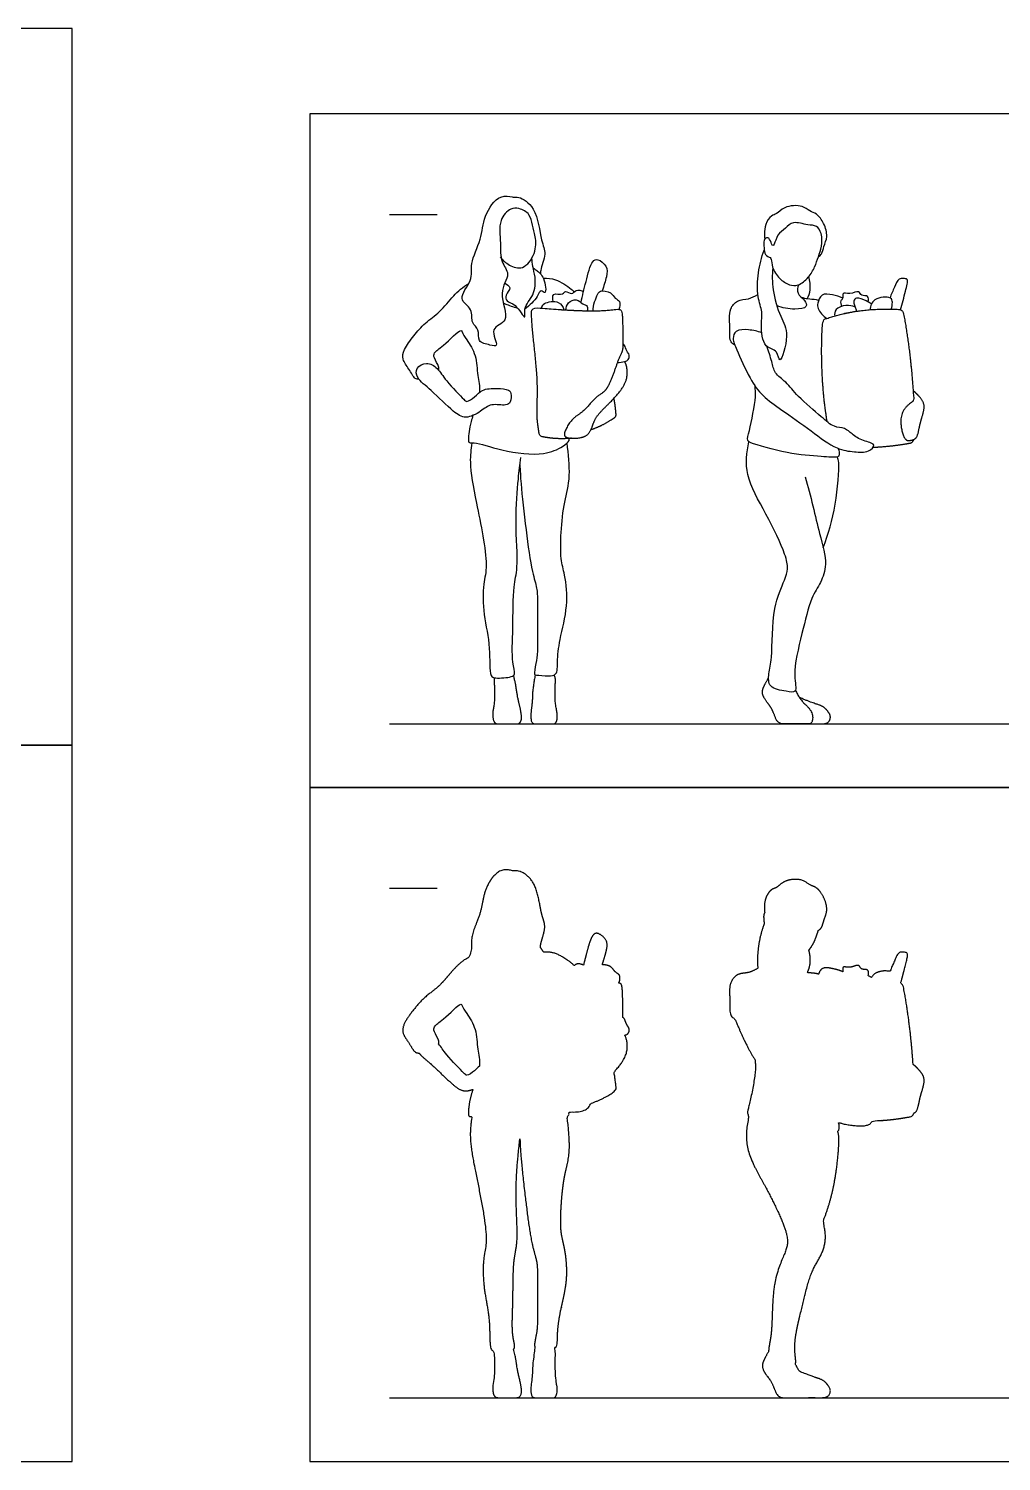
# Model space of a CAD drawing. Header units: millimetres. Extents: x 10.5 to 30.4, y -4.5 to 5.4.
# Drawn here: x 23.641 to 26.747, y 0.799 to 5.371 of the extents above; entities that cross this region are included whole.
import ezdxf

# ---------------------------------------------------------------- set-up
doc = ezdxf.new("R2010")
doc.units = ezdxf.units.MM
for name, color, linetype, true_color in [('AG-DIAGRAM', 7, 'Continuous', 0xfecc66), ('AG-GUIDES', 7, 'Continuous', 0xcccccc), ('AG-OUTLINE', 7, 'Continuous', 0x8000ff), ('AG-PEOPLE', 7, 'Continuous', 0x66ccff), ('X-VPRT', 6, 'Continuous', 0xff00ff)]:
    doc.layers.add(name, color=color, linetype=linetype, true_color=true_color)

msp = doc.modelspace()

# ---------------------------------------------------------------- linework, layer by layer
at = {"layer": 'AG-DIAGRAM'}
for points in [[(24.793, 3.1524), (30.1198, 3.1524)], [(24.793, 1.0024), (30.1198, 1.0024)]]:
    msp.add_lwpolyline(points, dxfattribs=at)
at = {"layer": 'AG-GUIDES'}
for p, q in [((24.793, 4.778), (24.9454, 4.778)), ((24.793, 2.628), (24.9454, 2.628))]:
    msp.add_line(p, q, dxfattribs=at)
at = {"layer": 'AG-OUTLINE'}
for points, weights, knots in [([(24.8877, 2.1021), (24.8836, 2.1025), (24.8728, 2.1023), (24.8555, 2.1365), (24.8318, 2.1651), (24.8391, 2.1995), (24.8706, 2.2422), (24.9064, 2.2832), (24.9562, 2.3165), (24.9943, 2.368), (25.0267, 2.3971), (25.0461, 2.4077), (25.0478, 2.4109), (25.0584, 2.4328), (25.0478, 2.4726), (25.0888, 2.5497), (25.0917, 2.6214), (25.1402, 2.6943), (25.184, 2.6846), (25.1907, 2.6829), (25.2093, 2.686), (25.2653, 2.6502), (25.2747, 2.5456), (25.296, 2.5049), (25.2757, 2.457), (25.2753, 2.4418), (25.2755, 2.4383), (25.2787, 2.4347), (25.2818, 2.4302), (25.2843, 2.4245), (25.2974, 2.4249), (25.3242, 2.4241), (25.3646, 2.3978), (25.3803, 2.384), (25.3834, 2.3813), (25.3852, 2.3829), (25.3924, 2.3895), (25.4055, 2.3861), (25.4126, 2.3828), (25.415, 2.3928), (25.4235, 2.4251), (25.4371, 2.4798), (25.459, 2.488), (25.49, 2.4631), (25.4881, 2.4341), (25.4775, 2.3997), (25.4723, 2.3841), (25.4804, 2.3844), (25.5034, 2.38), (25.5114, 2.3596), (25.5318, 2.3531), (25.5287, 2.3329), (25.5251, 2.3254), (25.5264, 2.3253), (25.5316, 2.3245), (25.5373, 2.3165), (25.5376, 2.2681), (25.5388, 2.2284), (25.5385, 2.216), (25.5403, 2.2144), (25.5446, 2.2113), (25.5494, 2.1915), (25.5605, 2.1812), (25.5568, 2.1633), (25.5489, 2.1605), (25.544, 2.1591), (25.5456, 2.1562), (25.5492, 2.1499), (25.5561, 2.1159), (25.5421, 2.0781), (25.5182, 2.0505), (25.5098, 2.0416), (25.5113, 2.0337), (25.5137, 2.0195), (25.5158, 1.9998), (25.5165, 1.9903), (25.5168, 1.9859), (25.5149, 1.982), (25.5113, 1.9795), (25.4995, 1.9714), (25.4735, 1.956), (25.4496, 1.9462), (25.4365, 1.9418), (25.4348, 1.9381), (25.4271, 1.9242), (25.4079, 1.915), (25.3828, 1.9137), (25.3743, 1.9142), (25.3713, 1.9139), (25.3684, 1.9137), (25.3654, 1.9134), (25.3664, 1.9111), (25.3675, 1.9071), (25.3633, 1.9019), (25.3601, 1.8989), (25.3646, 1.8639), (25.3727, 1.7827), (25.3499, 1.7133), (25.3403, 1.615), (25.3381, 1.5297), (25.3545, 1.4771), (25.365, 1.3766), (25.3361, 1.2759), (25.3285, 1.2041), (25.3295, 1.1736), (25.3251, 1.1626), (25.3202, 1.1594), (25.3189, 1.1588), (25.3222, 1.1522), (25.3235, 1.1453), (25.3225, 1.1309), (25.322, 1.1183), (25.3213, 1.0823), (25.3227, 1.0656), (25.3293, 1.035), (25.3298, 1.0232), (25.3253, 1.0066), (25.322, 1.0024), (25.3131, 1.0024), (25.3041, 1.0024), (25.2774, 1.0024), (25.2669, 1.0024), (25.2519, 1.0024), (25.2473, 1.0063), (25.2439, 1.0219), (25.2442, 1.0352), (25.249, 1.0732), (25.2501, 1.0872), (25.2498, 1.1051), (25.2525, 1.1262), (25.2581, 1.1592), (25.2574, 1.1596), (25.2541, 1.163), (25.2613, 1.2011), (25.2676, 1.2329), (25.2651, 1.3915), (25.2656, 1.4347), (25.2457, 1.4928), (25.2287, 1.6215), (25.2122, 1.7671), (25.2104, 1.8098), (25.2094, 1.8305), (25.2078, 1.8158), (25.2032, 1.7705), (25.1924, 1.6501), (25.206, 1.5021), (25.1866, 1.4409), (25.1887, 1.3085), (25.182, 1.2048), (25.1952, 1.1663), (25.191, 1.1586), (25.1894, 1.1571), (25.1941, 1.1383), (25.1973, 1.1219), (25.201, 1.0941), (25.2034, 1.0814), (25.2094, 1.0587), (25.2118, 1.0471), (25.2153, 1.0238), (25.2148, 1.0154), (25.209, 1.005), (25.2051, 1.0024), (25.1953, 1.0024), (25.1861, 1.0024), (25.1593, 1.0024), (25.1483, 1.0024), (25.1311, 1.0024), (25.1258, 1.0079), (25.1221, 1.0299), (25.1225, 1.0414), (25.1275, 1.0658), (25.1287, 1.0799), (25.1282, 1.1119), (25.1278, 1.1299), (25.1273, 1.15), (25.1228, 1.1509), (25.111, 1.1589), (25.1169, 1.2521), (25.092, 1.347), (25.0908, 1.4514), (25.1112, 1.5114), (25.0702, 1.7093), (25.0469, 1.8291), (25.0532, 1.8774), (25.0562, 1.8994), (25.0525, 1.8993), (25.0462, 1.8991), (25.044, 1.9143), (25.048, 1.9497), (25.0576, 1.9804), (25.0597, 1.9869), (25.0521, 1.9836), (25.029, 1.9773), (24.9935, 2.0001), (24.932, 2.0641), (24.8965, 2.0907), (24.8877, 2.1021)], [1, 1, 1, 1, 1, 1, 1, 1, 1, 1, 1, 1, 1, 1, 1, 1, 1, 1, 1, 1, 1, 1, 1, 1, 1, 1, 1, 1, 1, 1, 1, 1, 1, 1, 1, 1, 1, 1, 1, 1, 1, 1, 1, 1, 1, 1, 1, 1, 1, 1, 1, 1, 1, 1, 1, 1, 1, 1, 1, 1, 1, 1, 1, 1, 1, 1, 1, 1, 1, 1, 1, 1, 1, 1, 1, 1, 0.911937061967, 0.911937061967, 1, 1, 1, 1, 1, 1, 1, 1, 1, 1, 1, 1, 1, 1, 1, 1, 1, 1, 1, 1, 1, 1, 1, 1, 1, 1, 1, 1, 1, 1, 1, 1, 1, 1, 1, 1, 1, 1, 1, 1, 1, 1, 1, 1, 1, 1, 1, 1, 1, 1, 1, 1, 1, 1, 1, 1, 1, 1, 1, 1, 1, 1, 1, 1, 1, 1, 1, 1, 1, 1, 1, 1, 1, 1, 1, 1, 1, 1, 1, 1, 1, 1, 1, 1, 1, 1, 1, 1, 1, 1, 1, 1, 1, 1, 1, 1, 1, 1, 1, 1, 1, 1, 1, 1, 1, 1, 1, 1, 1, 1, 1, 1, 1, 1, 1, 1, 1, 1, 1], [0, 0, 0, 0, 0.202569, 0.54637, 0.893741, 1.212264, 1.627679, 2.052851, 2.492039, 2.961987, 3.369416, 3.369416, 3.369416, 3.44296, 3.865828, 4.383571, 4.882843, 5.388154, 5.731203, 5.877483, 6.101103, 6.540329, 7.119415, 7.510172, 7.928321, 8.059702, 8.059702, 8.059702, 8.198624, 8.198624, 8.198624, 8.557409, 8.99615, 9.106281, 9.106281, 9.106281, 9.201583, 9.479102, 9.479102, 9.479102, 9.695453, 10.165444, 10.400782, 10.730506, 11.061899, 11.371404, 11.371404, 11.371404, 11.628009, 11.899732, 12.138035, 12.423546, 12.423546, 12.423546, 12.475308, 12.651981, 13.094438, 13.358158, 13.358158, 13.358158, 13.512234, 13.764228, 13.985861, 14.205794, 14.411052, 14.411052, 14.411052, 14.591931, 14.910714, 15.334005, 15.543588, 15.543588, 15.543588, 15.824919, 16.095599, 16.095599, 16.095599, 16.136802, 16.136802, 16.136802, 16.483295, 16.852864, 16.852864, 16.852864, 16.961871, 17.295577, 17.504974, 17.504974, 17.504974, 17.580712, 17.580712, 17.580712, 17.704072, 17.844332, 17.844332, 17.844332, 18.315172, 18.848045, 19.413667, 19.936488, 20.358836, 20.925731, 21.523823, 22.007728, 22.314, 22.521263, 22.580291, 22.580291, 22.580291, 22.697833, 22.697833, 22.815374, 22.815374, 22.932916, 22.932916, 23.050457, 23.050457, 23.167999, 23.167999, 23.28554, 23.28554, 23.403082, 23.403082, 23.520623, 23.520623, 23.638165, 23.638165, 23.755706, 23.755706, 23.873248, 23.873248, 23.873248, 23.93062, 24.266312, 24.633771, 25.343889, 25.733427, 26.156464, 26.821578, 27.517076, 27.968486, 27.968486, 27.968486, 28.287475, 28.953518, 29.645429, 30.104558, 30.760113, 31.358562, 31.707349, 31.809345, 31.809345, 31.809345, 31.925464, 31.925464, 32.041583, 32.041583, 32.157702, 32.157702, 32.273821, 32.273821, 32.38994, 32.38994, 32.506059, 32.506059, 32.622178, 32.622178, 32.738297, 32.738297, 32.854416, 32.854416, 32.970536, 32.970536, 33.086655, 33.086655, 33.086655, 33.259923, 33.791887, 34.390759, 34.954679, 35.410594, 36.217201, 36.875447, 37.278292, 37.278292, 37.278292, 37.420717, 37.611511, 38.045227, 38.159166, 38.159166, 38.159166, 38.353149, 38.737834, 39.298753, 39.675126, 39.675126, 39.675126, 39.675126]), ([(26.1323, 1.0025), (26.1317, 1.0025), (26.1312, 1.0024), (26.1215, 1.0024), (26.1096, 1.0024), (26.0803, 1.0024), (26.0663, 1.0024), (26.0399, 1.0024), (26.031, 1.0081), (26.022, 1.0308), (26.0184, 1.0395), (26.0131, 1.0518), (26.008, 1.0597), (25.9927, 1.0792), (25.9878, 1.0875), (25.9832, 1.1011), (25.9835, 1.1085), (25.9894, 1.1247), (25.9951, 1.1358), (26.0036, 1.1499), (26.0037, 1.1541), (26.0059, 1.1751), (26.0168, 1.2158), (26.0132, 1.3721), (26.054, 1.4573), (26.0673, 1.4981), (26.0565, 1.5493), (25.9962, 1.6756), (25.9244, 1.7932), (25.9334, 1.8687), (25.9409, 1.9026), (25.9386, 1.9041), (25.9341, 1.9094), (25.9439, 1.9414), (25.9647, 2.0472), (25.9613, 2.0692), (25.9605, 2.0808), (25.955, 2.0886), (25.9343, 2.1223), (25.9091, 2.1804), (25.8974, 2.2068), (25.8956, 2.2113), (25.891, 2.2138), (25.8795, 2.2203), (25.88, 2.2551), (25.8788, 2.2973), (25.8795, 2.3269), (25.9027, 2.3578), (25.9402, 2.3561), (25.9598, 2.3674), (25.9694, 2.373), (25.9668, 2.3946), (25.9693, 2.4459), (25.9807, 2.4912), (25.9895, 2.5145), (25.9892, 2.5168), (25.9886, 2.5278), (25.9863, 2.5418), (25.9904, 2.5484), (25.9913, 2.5495), (25.9905, 2.5555), (25.9897, 2.568), (25.9917, 2.5971), (26.0108, 2.6262), (26.031, 2.6285), (26.0527, 2.6559), (26.1124, 2.6595), (26.1332, 2.6376), (26.1592, 2.6316), (26.1816, 2.5996), (26.1938, 2.5582), (26.1795, 2.5276), (26.1746, 2.5023), (26.1663, 2.4961), (26.1625, 2.4935), (26.1587, 2.4828), (26.1521, 2.4611), (26.14, 2.4401), (26.132, 2.4304), (26.1363, 2.4168), (26.1386, 2.3876), (26.1315, 2.3681), (26.127, 2.359), (26.1276, 2.3589), (26.1364, 2.3576), (26.1484, 2.3574), (26.1611, 2.3546), (26.1632, 2.354), (26.1654, 2.3606), (26.1741, 2.378), (26.2093, 2.3717), (26.2301, 2.3664), (26.2403, 2.3614), (26.2408, 2.3659), (26.2367, 2.3821), (26.2643, 2.3707), (26.293, 2.3889), (26.2979, 2.366), (26.3246, 2.3722), (26.323, 2.3547), (26.3217, 2.3489), (26.3255, 2.3471), (26.3287, 2.3454), (26.3323, 2.3432), (26.3347, 2.3481), (26.3465, 2.3635), (26.3805, 2.3665), (26.3912, 2.3621), (26.3951, 2.3737), (26.405, 2.3942), (26.4173, 2.4253), (26.4335, 2.4238), (26.4521, 2.4237), (26.4382, 2.3787), (26.4313, 2.3436), (26.4246, 2.3245), (26.4295, 2.323), (26.4328, 2.3192), (26.4338, 2.3144), (26.4498, 2.2333), (26.4601, 2.139), (26.4649, 2.0659), (26.472, 2.0608), (26.4843, 2.0481), (26.5084, 2.019), (26.4852, 1.9638), (26.4807, 1.9183), (26.4697, 1.9113), (26.4667, 1.9101), (26.4658, 1.9043), (26.4617, 1.9), (26.4559, 1.8989), (26.4314, 1.8944), (26.3983, 1.8894), (26.3524, 1.8861), (26.3374, 1.8853), (26.3345, 1.881), (26.3165, 1.8671), (26.2768, 1.8709), (26.2438, 1.8745), (26.226, 1.8814), (26.23, 1.8748), (26.2294, 1.8577), (26.2264, 1.8547), (26.2237, 1.8541), (26.2237, 1.8541), (26.2252, 1.8482), (26.2313, 1.8353), (26.2192, 1.6918), (26.1948, 1.6098), (26.1778, 1.5649), (26.1824, 1.5454), (26.1894, 1.5048), (26.1708, 1.4523), (26.136, 1.4025), (26.1108, 1.2898), (26.079, 1.1696), (26.0922, 1.1183), (26.0892, 1.1099), (26.093, 1.1015), (26.0973, 1.0937), (26.102, 1.0867), (26.1283, 1.0758), (26.1472, 1.0686), (26.1702, 1.0616), (26.1785, 1.0574), (26.189, 1.0477), (26.1936, 1.0419), (26.2015, 1.0287), (26.2017, 1.0216), (26.1948, 1.0063), (26.1864, 1.0024), (26.1607, 1.0024), (26.147, 1.0025), (26.1323, 1.0025)], [1, 1, 1, 1, 1, 1, 1, 1, 1, 1, 1, 1, 1, 1, 1, 1, 1, 1, 1, 1, 1, 1, 1, 1, 1, 1, 1, 1, 1, 1, 1, 1, 1, 1, 1, 1, 1, 1, 1, 1, 1, 1, 1, 1, 1, 1, 1, 1, 1, 1, 1, 1, 1, 1, 1, 1, 1, 1, 1, 1, 1, 1, 1, 1, 1, 1, 1, 1, 1, 1, 1, 1, 1, 1, 1, 1, 1, 1, 1, 1, 1, 1, 1, 1, 1, 1, 1, 1, 1, 1, 1, 1, 1, 1, 1, 1, 1, 1, 1, 1, 1, 1, 1, 1, 1, 1, 1, 1, 1, 1, 1, 1, 1, 1, 1, 1, 0.924121897106, 0.946076564638, 1.0658640026, 1.0658640026, 1.0658640026, 1.0658640026, 1.0658640026, 1.0658640026, 1.0658640026, 1.0658640026, 1.0658640026, 1.0658640026, 1.0658640026, 0.93340873515, 0.93340873515, 1.0658640026, 1.0658640026, 1.0658640026, 1.0658640026, 1.0658640026, 1.0658640026, 1.0658640026, 1.0658640026, 1.0658640026, 1.0658640026, 1.0658640026, 1.0658640026, 1.0658640026, 1.0658640026, 1.0658640026, 1.0658640026, 1.0658640026, 1.0658640026, 1.0658640026, 1.0658640026, 1.0658640026, 1.0658640026, 1.0658640026, 1.0658640026, 1.0658640026, 1.0658640026, 1.0658640026, 1.0658640026, 1.0658640026, 1.0658640026, 1.0658640026, 1.0658640026, 1.0658640026, 1.0658640026, 1.0658640026, 1.0658640026, 1.0658640026, 1.0658640026, 1.0658640026, 1.0658640026, 1.0658640026, 1.0658640026, 1.0658640026, 1.0658640026], [0.355649, 0.355649, 0.355649, 0.355649, 0.363197, 0.363197, 0.484272, 0.484272, 0.605346, 0.605346, 0.726421, 0.726421, 0.847495, 0.847495, 0.968569, 0.968569, 1.089644, 1.089644, 1.210718, 1.210718, 1.331792, 1.331792, 1.331792, 1.439702, 1.857825, 2.572031, 3.131448, 3.484668, 3.880756, 4.560243, 5.236106, 5.820857, 5.820857, 5.820857, 5.945401, 6.268972, 6.865226, 7.204182, 7.204182, 7.204182, 7.399236, 7.969702, 8.098387, 8.098387, 8.098387, 8.326285, 8.652468, 9.031433, 9.341894, 9.673587, 10.013133, 10.343017, 10.343017, 10.343017, 10.794471, 11.289089, 11.289089, 11.289089, 11.367861, 11.648515, 11.716055, 11.716055, 11.716055, 11.96023, 12.270358, 12.595579, 12.838211, 13.164934, 13.589303, 13.89454, 14.176829, 14.527612, 14.898204, 15.22844, 15.511623, 15.724221, 15.724221, 15.724221, 16.061379, 16.390019, 16.390019, 16.390019, 16.763821, 17.079579, 17.079579, 17.079579, 17.101946, 17.406119, 17.467872, 17.467872, 17.467872, 17.677441, 18.00984, 18.344522, 18.344522, 18.344522, 18.545646, 18.814077, 19.11836, 19.338002, 19.589997, 19.831739, 19.831739, 19.831739, 19.996036, 19.996036, 19.996036, 20.149358, 20.537403, 20.537403, 20.537403, 20.885745, 21.19726, 21.412181, 21.611313, 21.963, 22.409404, 22.409404, 22.409404, 22.456177, 22.456177, 22.456177, 23.275438, 23.275438, 23.275438, 23.569578, 23.896911, 24.335357, 24.731409, 24.864156, 24.864156, 24.864156, 24.918482, 24.918482, 24.918482, 25.388364, 25.600871, 25.600871, 25.600871, 25.78425, 26.168837, 26.569977, 26.569977, 26.569977, 26.845716, 26.987819, 26.988654, 26.988654, 26.988654, 27.234379, 27.894941, 28.582043, 28.582043, 28.582043, 28.915568, 29.357958, 29.795726, 30.413342, 31.080414, 31.439714, 31.439714, 31.439714, 31.491293, 31.491293, 31.491293, 31.606619, 31.606619, 31.721946, 31.721946, 31.837273, 31.837273, 31.9526, 31.9526, 32.067927, 32.067927, 32.179103, 32.179103, 32.179103, 32.179103])]:
    msp.add_rational_spline(points, weights, degree=3, knots=knots, dxfattribs=at)
msp.add_open_spline([(24.9499, 2.1314), (24.958, 2.122), (24.9748, 2.0936), (25.0297, 2.0402), (25.0391, 2.0279), (25.0637, 2.0433), (25.0751, 2.0563), (25.0805, 2.0608), (25.0825, 2.081), (25.0719, 2.1132), (25.0727, 2.1789), (25.041, 2.2259), (25.025, 2.2515), (25.0211, 2.2652), (24.965, 2.2071), (24.9342, 2.1895), (24.9341, 2.1697), (24.9527, 2.1435), (24.9503, 2.1353), (24.9499, 2.1314)], degree=3, knots=[-5.712976, -5.712976, -5.712976, -5.712976, -5.373517, -4.861584, -4.664144, -4.359525, -4.145172, -4.145172, -4.145172, -3.723996, -3.267605, -2.834459, -2.524356, -2.384012, -1.896193, -1.543344, -1.315358, -0.998848, -0.804661, -0.804661, -0.804661, -0.804661], dxfattribs=at)
at = {"layer": 'AG-PEOPLE'}
for points, knots in [([(25.147, 4.6428), (25.1545, 4.6322), (25.1742, 4.615), (25.2214, 4.5983), (25.2611, 4.6534), (25.2614, 4.7071), (25.2478, 4.7433), (25.2443, 4.7808), (25.2066, 4.7994), (25.1788, 4.7997), (25.1384, 4.7594), (25.1506, 4.6874), (25.1443, 4.6272), (25.1845, 4.5871), (25.1338, 4.5293), (25.1861, 4.4332), (25.1072, 4.4207), (25.1461, 4.3523), (25.1119, 4.3629), (25.0718, 4.3698), (25.0826, 4.4132), (25.0511, 4.4302), (25.0627, 4.4785), (25.005, 4.5077), (25.0623, 4.5679), (25.0478, 4.6226), (25.0888, 4.6997), (25.0917, 4.7714), (25.1402, 4.8443), (25.184, 4.8346), (25.1907, 4.8329), (25.2093, 4.836), (25.2653, 4.8002), (25.2747, 4.6956), (25.296, 4.6549), (25.2757, 4.607), (25.2753, 4.5918), (25.2755, 4.5883)], [0, 0, 0, 0, 0.35789, 0.727985, 1.165354, 1.583344, 1.938383, 2.275864, 2.625904, 2.917568, 3.315461, 3.800279, 4.242367, 4.6217, 5.078805, 5.606444, 6.002651, 6.40363, 6.660311, 7.005696, 7.337903, 7.646207, 8.013828, 8.399882, 8.853462, 9.27633, 9.794074, 10.293345, 10.798657, 11.141705, 11.287985, 11.511605, 11.950831, 12.529917, 12.920674, 13.338824, 13.470205, 13.470205, 13.470205, 13.470205]), ([(26.1625, 4.6435), (26.1663, 4.6461), (26.1746, 4.6523), (26.1795, 4.6775), (26.1938, 4.7082), (26.1816, 4.7496), (26.1592, 4.7816), (26.1332, 4.7876), (26.1124, 4.8095), (26.0527, 4.8059), (26.031, 4.7785), (26.0108, 4.7762), (25.9917, 4.7471), (25.9897, 4.718), (25.9905, 4.7055), (25.9913, 4.6995)], [0, 0, 0, 0, 0.212599, 0.495782, 0.826017, 1.19661, 1.547392, 1.829682, 2.134918, 2.559287, 2.88601, 3.128642, 3.453863, 3.763991, 4.008166, 4.008166, 4.008166, 4.008166]), ([(26.1726, 4.6768), (26.1706, 4.6647), (26.1621, 4.6438), (26.1518, 4.6101), (26.1321, 4.5767), (26.0993, 4.5495), (26.0684, 4.5515), (26.0369, 4.5729), (26.0135, 4.6072), (26.0131, 4.6348), (26.0092, 4.6415), (25.9896, 4.6485), (25.9896, 4.6715), (25.9857, 4.696), (25.9968, 4.7046), (26.0058, 4.704), (26.0127, 4.6852), (26.0167, 4.677), (26.0234, 4.6844), (26.0305, 4.7155), (26.0578, 4.7331), (26.0811, 4.7593), (26.128, 4.7428), (26.1583, 4.7448), (26.1743, 4.7168), (26.1749, 4.6898), (26.1726, 4.6768)], [0, 0, 0, 0, 0.337698, 0.674856, 1.03354, 1.397002, 1.699208, 2.048288, 2.419551, 2.707004, 2.856163, 3.095212, 3.363533, 3.644186, 3.83748, 3.989081, 4.243778, 4.393816, 4.537756, 4.855107, 5.183254, 5.502474, 5.890088, 6.195764, 6.495193, 6.858723, 6.858723, 6.858723, 6.858723]), ([(26.0169, 4.6083), (26.0147, 4.585), (26.0142, 4.5387), (26.0394, 4.4499), (26.0732, 4.401), (26.0378, 4.2878), (26.0336, 4.349), (25.9849, 4.3494), (25.9784, 4.4285), (25.9854, 4.4668), (25.9656, 4.5172), (25.9688, 4.5936), (25.9807, 4.6412), (25.9895, 4.6645)], [0, 0, 0, 0, 0.480455, 1.016343, 1.485462, 1.991247, 2.288036, 2.644172, 3.11773, 3.48463, 3.89134, 4.390387, 4.885005, 4.885005, 4.885005, 4.885005]), ([(25.1612, 4.5591), (25.1678, 4.5559), (25.1861, 4.5443), (25.1606, 4.5219), (25.1665, 4.4983), (25.196, 4.4953), (25.2318, 4.433), (25.2188, 4.4837), (25.2573, 4.5187), (25.2608, 4.578), (25.2496, 4.6117), (25.2483, 4.6301), (25.2476, 4.6388)], [0, 0, 0, 0, 0.26802, 0.561444, 0.804059, 1.117986, 1.512074, 1.797216, 2.211868, 2.642352, 2.982726, 3.276734, 3.276734, 3.276734, 3.276734]), ([(25.4048, 4.4971), (25.4089, 4.5196), (25.4197, 4.5598), (25.4371, 4.6298), (25.459, 4.638), (25.49, 4.6131), (25.4881, 4.5841), (25.4775, 4.5497), (25.4723, 4.5341)], [0, 0, 0, 0, 0.474861, 0.944852, 1.18019, 1.509914, 1.841308, 2.150812, 2.150812, 2.150812, 2.150812]), ([(25.2517, 4.6078), (25.2557, 4.6052), (25.2638, 4.5985), (25.2893, 4.5799), (25.2959, 4.5169), (25.274, 4.5415), (25.2659, 4.5111), (25.2399, 4.4883), (25.2257, 4.4761)], [0, 0, 0, 0, 0.21612, 0.548819, 0.931353, 1.138633, 1.403752, 1.833103, 1.833103, 1.833103, 1.833103]), ([(25.2843, 4.5745), (25.2974, 4.5749), (25.3242, 4.5741), (25.3646, 4.5478), (25.3803, 4.534), (25.3834, 4.5312)], [0, 0, 0, 0, 0.3587853, 0.7975265, 0.9076579, 0.9076579, 0.9076579, 0.9076579]), ([(26.127, 4.509), (26.1315, 4.5181), (26.1386, 4.5376), (26.1363, 4.5668), (26.132, 4.5804)], [0, 0, 0, 0, 0.3157574, 0.6895597, 0.6895597, 0.6895597, 0.6895597]), ([(26.4246, 4.4745), (26.4313, 4.4936), (26.4382, 4.5287), (26.4521, 4.5737), (26.4335, 4.5738), (26.4173, 4.5753), (26.405, 4.5442), (26.3951, 4.5237), (26.3912, 4.5121)], [0, 0, 0, 0, 0.446404, 0.798091, 0.997223, 1.212145, 1.523659, 1.872001, 1.872001, 1.872001, 1.872001]), ([(24.8877, 4.2521), (24.8836, 4.2525), (24.8728, 4.2523), (24.8555, 4.2865), (24.8318, 4.3151), (24.8391, 4.3495), (24.8706, 4.3922), (24.9064, 4.4332), (24.9562, 4.4665), (24.9943, 4.518), (25.0267, 4.5471), (25.0461, 4.5577)], [0, 0, 0, 0, 0.202569, 0.54637, 0.893741, 1.212264, 1.627679, 2.052851, 2.492039, 2.961987, 3.369416, 3.369416, 3.369416, 3.369416]), ([(25.316, 4.5004), (25.3142, 4.5078), (25.3103, 4.5318), (25.3483, 4.5186), (25.3534, 4.5389), (25.3769, 4.5193), (25.3875, 4.5408), (25.4055, 4.5361), (25.4126, 4.5328)], [0, 0, 0, 0, 0.272224, 0.574719, 0.778176, 1.037627, 1.274435, 1.551954, 1.551954, 1.551954, 1.551954]), ([(25.4431, 4.4707), (25.4423, 4.4887), (25.4571, 4.5227), (25.4638, 4.5366), (25.5026, 4.5319), (25.5114, 4.5096), (25.5318, 4.5031), (25.5287, 4.4829), (25.5251, 4.4754)], [0, 0, 0, 0, 0.421678, 0.633709, 0.960863, 1.232586, 1.470888, 1.7564, 1.7564, 1.7564, 1.7564]), ([(26.0993, 4.5542), (26.0964, 4.5456), (26.0924, 4.5244), (26.1192, 4.5068), (26.13, 4.4795), (26.0833, 4.474), (26.0475, 4.4795), (26.0297, 4.4877)], [0, 0, 0, 0, 0.29802, 0.615069, 0.868906, 1.214606, 1.654041, 1.654041, 1.654041, 1.654041]), ([(26.2403, 4.5114), (26.2301, 4.5164), (26.2093, 4.5217), (26.1702, 4.5287), (26.1599, 4.4944), (26.1589, 4.4779), (26.1775, 4.4532), (26.19, 4.4467)], [0, 0, 0, 0, 0.334682, 0.66708, 0.974507, 1.210755, 1.583268, 1.583268, 1.583268, 1.583268]), ([(26.3217, 4.4989), (26.323, 4.5047), (26.3246, 4.5222), (26.2979, 4.516), (26.293, 4.5389), (26.2643, 4.5207), (26.2357, 4.5325), (26.2434, 4.5074), (26.2308, 4.5044), (26.2342, 4.4901), (26.2374, 4.4851)], [0, 0, 0, 0, 0.241742, 0.493737, 0.71338, 1.017662, 1.286093, 1.515201, 1.688431, 1.929882, 1.929882, 1.929882, 1.929882]), ([(25.1562, 4.4963), (25.159, 4.4949), (25.1644, 4.4921), (25.1889, 4.4829), (25.2015, 4.4797)], [0, 0, 0, 0, 0.1735581, 0.5317303, 0.5317303, 0.5317303, 0.5317303]), ([(25.2779, 4.4794), (25.2803, 4.4848), (25.2842, 4.4982), (25.3372, 4.5055), (25.3465, 4.4832), (25.3501, 4.474)], [0, 0, 0, 0, 0.2410342, 0.6213219, 0.9341346, 0.9341346, 0.9341346, 0.9341346]), ([(25.3565, 4.4736), (25.3569, 4.4817), (25.3611, 4.4988), (25.3912, 4.5116), (25.4084, 4.4915), (25.4274, 4.4878), (25.4254, 4.4753), (25.4239, 4.4709)], [0, 0, 0, 0, 0.282169, 0.576933, 0.858022, 1.088634, 1.30418, 1.30418, 1.30418, 1.30418]), ([(25.8956, 4.3613), (25.891, 4.3638), (25.8795, 4.3703), (25.88, 4.4051), (25.8788, 4.4473), (25.8795, 4.4769), (25.9027, 4.5078), (25.9402, 4.5061), (25.9598, 4.5174), (25.9694, 4.523)], [0, 0, 0, 0, 0.227898, 0.554081, 0.933046, 1.243507, 1.5752, 1.914746, 2.244631, 2.244631, 2.244631, 2.244631]), ([(26.1632, 4.504), (26.1611, 4.5046), (26.1484, 4.5074), (26.1291, 4.5077), (26.1156, 4.5113), (26.1091, 4.513)], [0.7543439, 0.7543439, 0.7543439, 0.7543439, 0.816097, 1.1202706, 1.3776988, 1.3776988, 1.3776988, 1.3776988]), ([(26.2794, 4.4833), (26.2703, 4.4868), (26.2518, 4.4907), (26.2141, 4.4786), (26.2142, 4.4612), (26.2146, 4.4543)], [0, 0, 0, 0, 0.308801, 0.6444259, 0.9055683, 0.9055683, 0.9055683, 0.9055683]), ([(26.3323, 4.4932), (26.3268, 4.4966), (26.3163, 4.5015), (26.2839, 4.517), (26.2725, 4.5004), (26.2791, 4.4841), (26.2839, 4.4709), (26.2845, 4.4694)], [0, 0, 0, 0, 0.252294, 0.575587, 0.783524, 1.089361, 1.128322, 1.128322, 1.128322, 1.128322]), ([(26.3946, 4.4763), (26.398, 4.4828), (26.3994, 4.4976), (26.3965, 4.5178), (26.3349, 4.513), (26.329, 4.4859), (26.3267, 4.4742)], [0, 0, 0, 0, 0.268676, 0.490506, 0.893563, 1.235175, 1.235175, 1.235175, 1.235175]), ([(24.9499, 4.2814), (24.9503, 4.2852), (24.9527, 4.2935), (24.9341, 4.3197), (24.9342, 4.3395), (24.965, 4.3571), (25.0211, 4.4152), (25.025, 4.4015), (25.041, 4.3759), (25.0727, 4.3289), (25.0719, 4.2632), (25.0825, 4.231), (25.0805, 4.2108)], [0, 0, 0, 0, 0.194187, 0.510697, 0.738683, 1.091532, 1.579351, 1.719695, 2.029798, 2.462944, 2.919335, 3.340511, 3.340511, 3.340511, 3.340511]), ([(25.9818, 4.4006), (25.9684, 4.4061), (25.9414, 4.4113), (25.8968, 4.4113), (25.887, 4.38), (25.9028, 4.3449), (25.9424, 4.2537), (25.9836, 4.1978), (26.0476, 4.1526), (26.1391, 4.0896), (26.2174, 4.0274), (26.2756, 4.021), (26.3207, 4.0167), (26.3511, 4.0468), (26.302, 4.0552), (26.2699, 4.0761), (26.2477, 4.0986), (26.2095, 4.0981), (26.171, 4.1347), (26.0963, 4.1951), (26.0623, 4.2436), (26.0208, 4.2701), (26.0152, 4.31), (26.0028, 4.3415), (25.9975, 4.3577)], [0, 0, 0, 0, 0.37779, 0.737156, 1.021298, 1.373099, 1.943565, 2.424199, 2.922669, 3.535518, 4.104987, 4.535956, 4.920543, 5.207392, 5.551075, 5.921623, 6.231597, 6.562647, 6.976187, 7.540751, 7.987766, 8.369287, 8.721337, 9.131527, 9.131527, 9.131527, 9.131527]), ([(25.5208, 4.306), (25.5286, 4.3053), (25.5438, 4.3086), (25.5568, 4.3132), (25.5605, 4.3312), (25.5494, 4.3415), (25.5446, 4.3613), (25.5403, 4.3644), (25.5385, 4.366)], [0, 0, 0, 0, 0.277114, 0.482372, 0.702304, 0.923938, 1.175932, 1.330008, 1.330008, 1.330008, 1.330008]), ([(24.8836, 4.2582), (24.8915, 4.2444), (24.9289, 4.2173), (24.9935, 4.1501), (25.0356, 4.1231), (25.0855, 4.1489), (25.1164, 4.1771), (25.1637, 4.1664), (25.1819, 4.1784), (25.1829, 4.2081), (25.1736, 4.2207), (25.1354, 4.2237), (25.0874, 4.2224), (25.0677, 4.1957), (25.0391, 4.1779), (25.0297, 4.1902), (24.9713, 4.2471), (24.9495, 4.2875), (24.9125, 4.31), (24.8754, 4.2896), (24.8782, 4.2677), (24.8836, 4.2582)], [0, 0, 0, 0, 0.442933, 1.003852, 1.388537, 1.79376, 2.163426, 2.542205, 2.787351, 3.082915, 3.291091, 3.638222, 4.02994, 4.359525, 4.664144, 4.861584, 5.373517, 5.780822, 6.129814, 6.463069, 6.769235, 6.769235, 6.769235, 6.769235]), ([(26.226, 4.0314), (26.23, 4.0248), (26.2294, 4.0077), (26.2234, 4.0018), (26.1627, 4.0069), (26.0688, 4.0128), (25.9491, 4.047), (25.9333, 4.057), (25.9439, 4.0914), (25.9647, 4.1972), (25.9613, 4.2192), (25.9605, 4.2308)], [0, 0, 0, 0, 0.275739, 0.417842, 0.830951, 1.431265, 2.058555, 2.262837, 2.586408, 3.182662, 3.521618, 3.521618, 3.521618, 3.521618]), ([(25.0597, 4.1369), (25.0576, 4.1304), (25.048, 4.0997), (25.044, 4.0643), (25.0465, 4.0475), (25.0684, 4.053), (25.1551, 4.0208), (25.2833, 4.0063), (25.343, 4.0342), (25.3682, 4.0547), (25.3664, 4.0611), (25.3654, 4.0634)], [3.790005, 3.790005, 3.790005, 3.790005, 3.903944, 4.33766, 4.528454, 4.75349, 5.301737, 5.962859, 6.424737, 6.725826, 6.849185, 6.849185, 6.849185, 6.849185]), ([(25.0562, 4.0494), (25.0532, 4.0274), (25.0469, 3.9791), (25.0702, 3.8593), (25.1112, 3.6614), (25.0908, 3.6014), (25.092, 3.497), (25.1169, 3.4021), (25.1108, 3.3044), (25.1324, 3.2974), (25.1823, 3.3004), (25.1966, 3.3122), (25.182, 3.3548), (25.1887, 3.4585), (25.1866, 3.5909), (25.206, 3.6521), (25.1924, 3.8001), (25.2042, 3.9318), (25.2092, 3.9797), (25.2121, 4.0025)], [2.239436, 2.239436, 2.239436, 2.239436, 2.642281, 3.300527, 4.107134, 4.563049, 5.126969, 5.725841, 6.257805, 6.494276, 6.895795, 7.109959, 7.458746, 8.057195, 8.71275, 9.171879, 9.86379, 10.529833, 11.005967, 11.005967, 11.005967, 11.005967]), ([(25.2094, 3.9805), (25.2104, 3.9598), (25.2122, 3.9171), (25.2287, 3.7715), (25.2457, 3.6428), (25.2656, 3.5847), (25.2651, 3.5415), (25.2676, 3.3829), (25.2613, 3.3511), (25.2533, 3.3086), (25.2637, 3.3089), (25.301, 3.3037), (25.3235, 3.3085), (25.3295, 3.3236), (25.3285, 3.3541), (25.3361, 3.4259), (25.365, 3.5266), (25.3545, 3.6271), (25.3381, 3.6797), (25.3403, 3.765), (25.3499, 3.8633), (25.3727, 3.9327), (25.3646, 4.0139), (25.3601, 4.0489)], [0, 0, 0, 0, 0.451409, 1.146907, 1.812022, 2.235058, 2.624597, 3.334715, 3.702174, 4.037866, 4.182884, 4.537931, 4.806348, 5.01361, 5.319882, 5.803788, 6.401879, 6.968775, 7.391123, 7.913943, 8.479566, 9.012438, 9.483278, 9.483278, 9.483278, 9.483278]), ([(26.1203, 3.9407), (26.138, 3.8813), (26.1633, 3.7643), (26.1931, 3.6652), (26.1708, 3.6023), (26.136, 3.5525), (26.1108, 3.4398), (26.0781, 3.3162), (26.0978, 3.2489), (26.0578, 3.2577), (26.0013, 3.2655), (26.0037, 3.3169), (26.0168, 3.3658), (26.0132, 3.5221), (26.054, 3.6073), (26.0673, 3.6481), (26.0565, 3.6993), (25.9962, 3.8256), (25.9244, 3.9432), (25.9334, 4.0187), (25.9409, 4.0526)], [0, 0, 0, 0, 0.781154, 1.355019, 1.797409, 2.235177, 2.852793, 3.519865, 3.924863, 4.229181, 4.641577, 5.00018, 5.418303, 6.132509, 6.691926, 7.045146, 7.441234, 8.120721, 8.796584, 9.381335, 9.381335, 9.381335, 9.381335]), ([(26.1778, 3.7149), (26.1948, 3.7598), (26.2192, 3.8418), (26.2313, 3.9853), (26.2252, 3.9982), (26.2237, 4.0041)], [0, 0, 0, 0, 0.687102, 1.347664, 1.593389, 1.593389, 1.593389, 1.593389])]:
    msp.add_open_spline(points, degree=3, knots=knots, dxfattribs=at)
for points, weights, knots in [([(25.3743, 4.0642), (25.359, 4.0627), (25.3308, 4.0617), (25.2972, 4.0656), (25.2816, 4.0687), (25.2759, 4.0698), (25.2719, 4.0739), (25.2709, 4.0796), (25.2681, 4.0968), (25.2608, 4.1419), (25.2727, 4.2556), (25.2424, 4.4449), (25.2478, 4.4704), (25.2493, 4.4775), (25.2551, 4.4817), (25.2622, 4.4809), (25.2925, 4.4778), (25.3551, 4.4731), (25.4753, 4.468), (25.5287, 4.4786), (25.5373, 4.4665), (25.5376, 4.4073), (25.5401, 4.3407), (25.5244, 4.3257), (25.4937, 4.2129), (25.4525, 4.2009), (25.4144, 4.1469), (25.3755, 4.1303), (25.3474, 4.0794), (25.3561, 4.0637), (25.4029, 4.0627), (25.4347, 4.0778), (25.4455, 4.1222), (25.4705, 4.1541), (25.5373, 4.2149), (25.5561, 4.2659), (25.5492, 4.2999), (25.5456, 4.3062), (25.544, 4.3091)], [1, 1, 1, 1, 1, 0.880790510049, 0.880790510049, 1, 1, 1, 1, 1, 1, 0.82868316666, 0.82868316666, 1, 1, 1, 1, 1, 1, 1, 1, 1, 1, 1, 1, 1, 1, 1, 1, 1, 1, 1, 1, 1, 1, 1, 1], [0, 0, 0, 0, 0.38916, 0.748488, 0.748488, 0.748488, 0.801624, 0.801624, 0.801624, 1.188944, 1.852655, 2.671632, 2.671632, 2.671632, 2.735784, 2.735784, 2.735784, 3.263949, 3.909948, 4.303341, 4.480015, 4.922472, 5.383296, 5.656614, 6.250214, 6.624684, 7.068843, 7.454964, 7.867372, 8.068572, 8.445392, 8.779098, 9.144774, 9.515388, 10.056875, 10.480166, 10.798949, 10.979828, 10.979828, 10.979828, 10.979828]), ([(26.1907, 4.1164), (26.1846, 4.1535), (26.1728, 4.2498), (26.1714, 4.3656), (26.1758, 4.4331), (26.1761, 4.4387), (26.1795, 4.4431), (26.1848, 4.4449), (26.2171, 4.4559), (26.2853, 4.4737), (26.3758, 4.4782), (26.4216, 4.4751), (26.4278, 4.4747), (26.4325, 4.4705), (26.4338, 4.4644), (26.452, 4.3719), (26.4629, 4.2623), (26.4666, 4.1865), (26.4667, 4.1843), (26.4657, 4.1824), (26.4638, 4.1812), (26.4513, 4.1737), (26.4275, 4.1511), (26.4229, 4.1054), (26.4381, 4.0537), (26.4594, 4.0578), (26.4802, 4.0632), (26.4852, 4.1138), (26.5084, 4.169), (26.4843, 4.1981), (26.472, 4.2108), (26.4649, 4.2159)], [1, 1, 1, 1, 1, 0.887460499519, 0.887460499519, 1, 1, 1, 1, 1, 0.862394305879, 0.862394305879, 1, 1, 1, 1, 0.905171764473, 0.905171764473, 1, 1, 1, 1, 1, 1, 1, 1, 1, 1, 1, 1], [-4.276582, -4.276582, -4.276582, -4.276582, -3.771997, -2.975186, -2.975186, -2.975186, -2.923569, -2.923569, -2.923569, -2.364919, -1.719159, -1.719159, -1.719159, -1.661889, -1.661889, -1.661889, -0.727716, -0.727716, -0.727716, -0.706893, -0.706893, -0.706893, -0.344784, 0.051379, 0.44287, 0.673504, 0.913546, 1.309598, 1.748044, 2.075376, 2.369517, 2.369517, 2.369517, 2.369517]), ([(25.4365, 4.0918), (25.4496, 4.0962), (25.4735, 4.106), (25.4995, 4.1214), (25.5113, 4.1295), (25.5149, 4.132), (25.5168, 4.1359), (25.5165, 4.1403), (25.5158, 4.1498), (25.5137, 4.1695), (25.5113, 4.1837), (25.5098, 4.1916)], [1, 1, 1, 1, 1, 0.911937061967, 0.911937061967, 1, 1, 1, 1, 1], [0, 0, 0, 0, 0.369569, 0.716062, 0.716062, 0.716062, 0.757265, 0.757265, 0.757265, 1.027945, 1.309275, 1.309275, 1.309275, 1.309275]), ([(26.3374, 4.0353), (26.3524, 4.0361), (26.3983, 4.0394), (26.4314, 4.0444), (26.4559, 4.0489), (26.4617, 4.05), (26.4658, 4.0543), (26.4667, 4.0601)], [1, 1, 1, 1, 1, 0.875729673649, 0.875729673649, 1], [-0.7486595, -0.7486595, -0.7486595, -0.7486595, -0.5361527, -0.0662703, -0.0662703, -0.0662703, -0.0119446, -0.0119446, -0.0119446, -0.0119446])]:
    msp.add_rational_spline(points, weights, degree=3, knots=knots, dxfattribs=at)
for points in [[(25.1273, 3.3), (25.1281, 3.2699), (25.1288, 3.2219), (25.1212, 3.1853), (25.1268, 3.1524), (25.1526, 3.1524), (25.1928, 3.1524), (25.2075, 3.1524), (25.2162, 3.1679), (25.2109, 3.203), (25.202, 3.2371), (25.1964, 3.2788), (25.1894, 3.3071)], [(25.2581, 3.3092), (25.2497, 3.2596), (25.2501, 3.2326), (25.243, 3.1758), (25.2481, 3.1524), (25.2707, 3.1524), (25.3108, 3.1524), (25.3242, 3.1524), (25.3309, 3.1773), (25.3211, 3.2233), (25.3222, 3.2773), (25.3238, 3.2989), (25.3189, 3.3088)], [(26.0892, 3.2599), (26.1027, 3.2302), (26.1443, 3.1936), (26.1443, 3.1524), (26.117, 3.1524), (26.0729, 3.1524), (26.0332, 3.1524), (26.0198, 3.1864), (26.0118, 3.2049), (25.9889, 3.2341), (25.982, 3.2545), (25.9908, 3.2787), (26.0036, 3.2999)], [(26.1306, 3.1524), (26.1536, 3.1524), (26.193, 3.1524), (26.2035, 3.1754), (26.1916, 3.1952), (26.1759, 3.2098), (26.1415, 3.2203), (26.102, 3.2367)]]:
    msp.add_open_spline(points, degree=2, dxfattribs=at)
at = {"layer": 'X-VPRT'}
for points in [[(17.6838, 5.3712), (17.6838, 3.0852), (23.7798, 3.0852), (23.7798, 5.3712)], [(24.539, 5.0992), (24.539, 2.9492), (30.3738, 2.9492), (30.3738, 5.0992)], [(17.6838, 3.0852), (17.6838, 0.7992), (23.7798, 0.7992), (23.7798, 3.0852)], [(24.539, 2.9492), (24.539, 0.7992), (30.3738, 0.7992), (30.3738, 2.9492)]]:
    msp.add_lwpolyline(points, close=True, dxfattribs=at)

doc.saveas('drawing.dxf')
